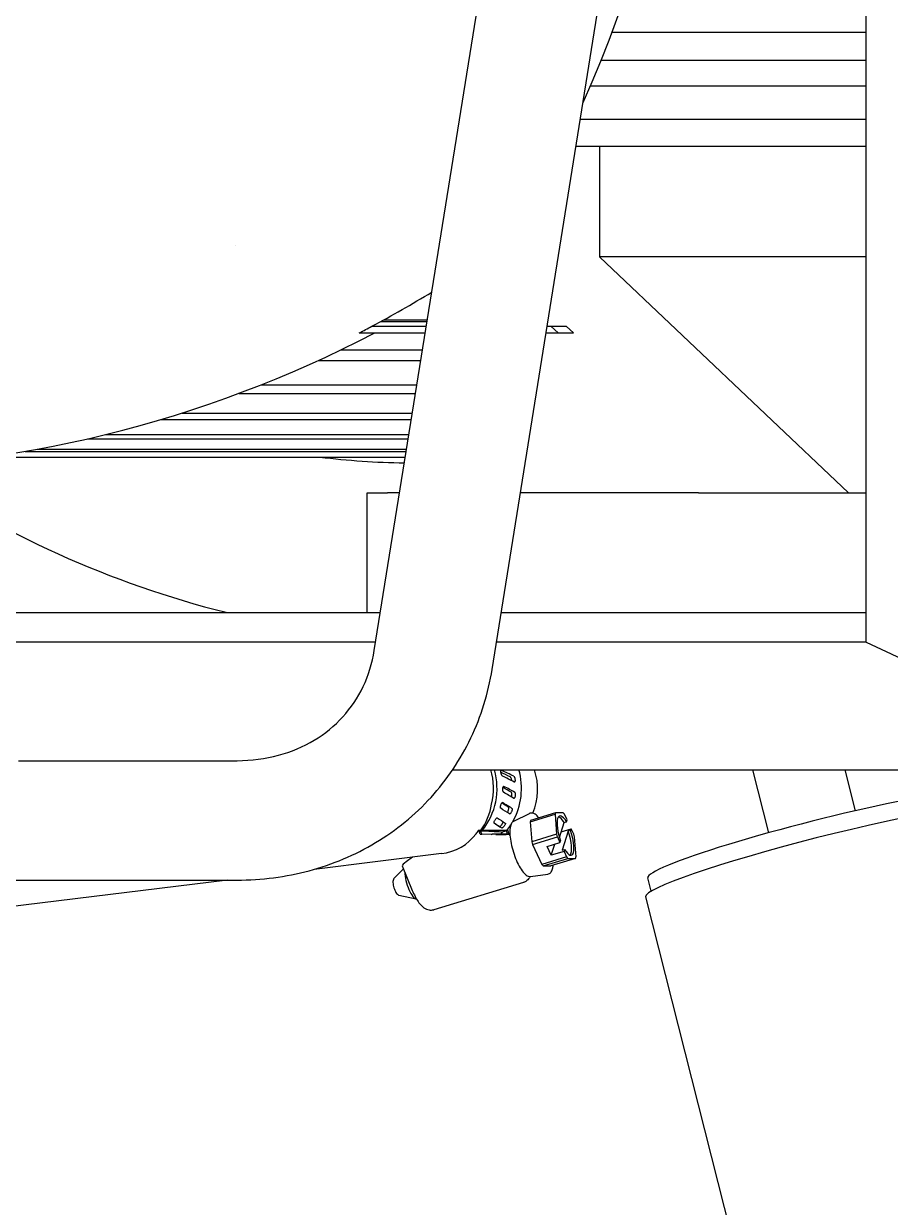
# Model space of a CAD drawing. Header units: millimetres. Extents: x -360063 to 84100, y -179792 to 59400.
# Drawn here: x 7810.2 to 7955.4, y 43520.5 to 43718.7 of the extents above; entities that cross this region are included whole.
import ezdxf

# ---------------------------------------------------------------- set-up
doc = ezdxf.new("R2010")
doc.units = ezdxf.units.MM
doc.header["$LTSCALE"] = 100
doc.layers.add('Visible', color=7, linetype='Continuous', lineweight=25)

msp = doc.modelspace()

# ---------------------------------------------------------------- linework, layer by layer
at = {"layer": 'Visible'}
for p, q in [((7951.41, 43615.17), (7951.41, 43920.36)), ((7868.98, 43613.78), (7908.54, 43860.25)), ((7888.72, 43610.61), (7928.29, 43857.08)), ((7908.83, 43717.32), (7951.41, 43717.32)), ((7906.99, 43712.64), (7951.41, 43712.64)), ((7951.41, 43708.26), (7905.15, 43708.26)), ((7903.51, 43702.74), (7951.41, 43702.74)), ((7902.78, 43698.21), (7951.41, 43698.21)), ((7906.71, 43698.21), (7906.71, 43679.68)), ((7951.41, 43679.68), (7906.71, 43679.68)), ((7906.71, 43679.68), (7948.41, 43640.17)), ((7877.86, 43669.1), (7870.5, 43669.1)), ((7877.69, 43668.06), (7868.58, 43668.06)), ((7870.09, 43668.88), (7877.82, 43668.88)), ((7898.62, 43668.06), (7897.94, 43668.06)), ((7901.2, 43668.06), (7898.62, 43668.06)), ((7898.62, 43668.06), (7899.79, 43666.95)), ((7902.38, 43666.95), (7901.2, 43668.06)), ((7866.47, 43666.95), (7877.51, 43666.95)), ((7897.77, 43666.95), (7899.79, 43666.95)), ((7899.79, 43666.95), (7902.38, 43666.95)), ((7863.35, 43664.1), (7877.05, 43664.1)), ((7859.55, 43662.32), (7876.77, 43662.32)), ((7850.04, 43658.27), (7876.12, 43658.27)), ((7846.32, 43656.84), (7875.89, 43656.84)), ((7836.77, 43653.54), (7875.36, 43653.54)), ((7833.25, 43652.46), (7875.18, 43652.46)), ((7820.91, 43649.22), (7874.66, 43649.22)), ((7823.96, 43649.94), (7874.78, 43649.94)), ((7812.5, 43647.48), (7874.38, 43647.48)), ((7804.51, 43646.17), (7874.17, 43646.17)), ((7810.48, 43647.11), (7874.33, 43647.11)), ((7867.81, 43640.17), (7871.2, 43640.17)), ((7867.81, 43620.17), (7867.81, 43640.17)), ((7873.21, 43640.17), (7871.2, 43640.17)), ((7923.33, 43640.17), (7893.47, 43640.17)), ((7923.33, 43640.17), (7929.68, 43640.17)), ((7929.68, 43640.17), (7948.41, 43640.17)), ((7948.41, 43640.17), (7951.41, 43640.17)), ((7795.82, 43620.17), (7870, 43620.17)), ((7890.26, 43620.17), (7951.41, 43620.17)), ((7869.2, 43615.17), (7795.82, 43615.17)), ((7951.41, 43615.17), (7889.45, 43615.17)), ((7951.41, 43615.17), (7988.69, 43597.62)), ((7809.35, 43595.33), (7845.98, 43595.33)), ((7882.12, 43593.82), (8010.85, 43593.82)), ((7935.08, 43583.26), (7932.4, 43593.82)), ((7949.62, 43586.95), (7947.88, 43593.82)), ((7892.35, 43585.22), (7894.98, 43586.49)), ((7895.11, 43585.1), (7899.27, 43586.36)), ((7899.34, 43586.59), (7895.18, 43585.33)), ((7899.27, 43586.36), (7899.53, 43583.01)), ((7900.64, 43586.59), (7899.34, 43586.59)), ((7901.27, 43585.42), (7900.83, 43586.36)), ((7895.11, 43585.1), (7895.37, 43581.74)), ((7900, 43582.48), (7900.78, 43584.99)), ((7900.3, 43583.44), (7901.96, 43583.94)), ((7900.78, 43584.99), (7901.17, 43585.11)), ((7901.17, 43585.11), (7901.27, 43585.42)), ((7901.96, 43583.94), (7901.86, 43583.63)), ((7902.39, 43583.01), (7901.96, 43583.94)), ((7886.72, 43583), (7886.6, 43583.27)), ((7886.72, 43583), (7887, 43583)), ((7889.33, 43582.97), (7886.72, 43583)), ((7887.07, 43583.64), (7886.77, 43583.55)), ((7887, 43583), (7886.77, 43583.56)), ((7889.61, 43582.97), (7887, 43583)), ((7891.17, 43583.64), (7887.07, 43583.64)), ((7888.55, 43582.98), (7888.71, 43583.03)), ((7891.7, 43583.06), (7888.82, 43583.04)), ((7890.81, 43582.96), (7890.24, 43582.96)), ((7890.32, 43583.38), (7891.17, 43583.64)), ((7891.65, 43582.95), (7890.81, 43582.96)), ((7891.65, 43582.95), (7891.07, 43582.95)), ((7891.14, 43583.56), (7891.21, 43583.06)), ((7891.47, 43583.27), (7891.49, 43583.06)), ((7891.72, 43582.79), (7891.65, 43582.95)), ((7899.53, 43583.01), (7895.37, 43581.74)), ((7895.49, 43581.29), (7899.65, 43582.55)), ((7899.65, 43582.55), (7900.09, 43581.61)), ((7900.09, 43581.61), (7900.18, 43581.93)), ((7901.47, 43583.51), (7900.48, 43580.33)), ((7901.86, 43583.63), (7901.47, 43583.51)), ((7902.78, 43579.2), (7902.52, 43582.55)), ((7895.49, 43581.29), (7897.05, 43577.94)), ((7897.94, 43580.96), (7900.09, 43581.61)), ((7898.63, 43579.48), (7897.94, 43580.96)), ((7898.63, 43579.48), (7899.21, 43581.35)), ((7900.78, 43580.13), (7898.63, 43579.48)), ((7900.48, 43580.33), (7900.87, 43580.45)), ((7900.87, 43580.45), (7900.78, 43580.13)), ((7900.78, 43580.13), (7901.21, 43579.2)), ((7880.22, 43579.77), (7858.9, 43577.13)), ((7875.36, 43579.17), (7874.31, 43578.41)), ((7901.21, 43579.2), (7897.05, 43577.94)), ((7897.25, 43577.71), (7901.41, 43578.97)), ((7902.71, 43578.97), (7898.55, 43577.71)), ((7901.41, 43578.97), (7902.71, 43578.97)), ((7872.28, 43575.58), (7873.87, 43577.22)), ((7873.65, 43577.74), (7875.35, 43573.6)), ((7895.16, 43575.93), (7898.06, 43576.33)), ((7897.25, 43577.71), (7898.55, 43577.71)), ((7844.36, 43575.33), (7807.48, 43570.78)), ((7807.86, 43575.33), (7845.98, 43575.33)), ((7893.96, 43574.93), (7878.94, 43570.38)), ((7915.38, 43573.48), (7914.81, 43575.71)), ((7873.12, 43572.81), (7875.99, 43572.18)), ((7914.43, 43572.53), (7938.99, 43475.71))]:
    msp.add_line(p, q, dxfattribs=at)
for centre, major_axis, ratio, start_param, end_param in [((7907.19, 43800.17), (0, 476.5), 0.946407, 0.109602, 2.931834), ((7901.38, 43800.17), (0, 461), 0.946407, 6.257012, 9.247012), ((7714.09, 43800.17), (0, 221.82), 0.946407, 4.271626, 4.817127), ((7757.01, 43865.99), (0, -206.82), 0.946407, 0.47023, 0.470237), ((7773.8, 43865.99), (0, 221.82), 0.946407, 3.610022, 3.664315), ((7773.8, 43865.99), (0, 221.82), 0.946407, 3.598763, 3.610022), ((7776.38, 43865.99), (0, -221.82), 0.946407, 0, 0.45717), ((7876.51, 43800.17), (0, -155), 0.946407, 6.169532, 6.266216), ((7884.58, 43800.17), (0, -185), 0.946407, 5.711136, 6.050163), ((7879.35, 43590.67), (0, -10.77), 0.946407, 0.859066, 1.867626), ((7879.35, 43590.67), (0, -10.16), 0.946407, 1.312034, 1.886031), ((7882.32, 43590.67), (23.35, -9.23), 0.237343, 1.223063, 1.31754), ((7883.45, 43590.67), (0, 10.77), 0.946407, 4.169496, 5.009219), ((7886.89, 43590.67), (1.23, -9.92), 0.945103, 1.027735, 1.775192), ((7882.32, 43590.67), (-22.03, 8.71), 0.237343, 4.364611, 4.442043), ((7880.48, 43590.67), (23.35, -9.23), 0.237343, 1.130089, 1.224566), ((7882.32, 43590.67), (-19.97, 9.53), 0.177049, 4.296305, 4.373461), ((7880.48, 43590.67), (21.16, -10.1), 0.177049, 1.061783, 1.15626), ((7882.32, 43590.67), (-21.16, 10.1), 0.177049, 4.29635, 4.390827), ((7942.92, 43582.84), (28.11, 7.13), 0.083592, 0, 3.141593), ((7879.31, 43589.73), (-0.01, -10.01), 0.945648, 0.907681, 1.404456), ((7882.32, 43590.67), (-17.71, 10.01), 0.098547, 4.225474, 4.299381), ((7882.32, 43590.67), (-18.77, 10.61), 0.098547, 4.225519, 4.319996), ((7943.66, 43579.94), (-29.22, -7.41), 0.083592, 3.141593, 6.283185), ((7882.32, 43590.67), (-16.24, 10.77), 0.004222, 2.037703, 2.13218), ((7880.48, 43590.67), (18.77, -10.61), 0.098547, 0.990952, 1.085429), ((7901.02, 43582.78), (-1.29, 4.25), 0.310458, 0.376497, 0.483078), ((7901.02, 43582.78), (-0.99, 3.28), 0.310458, 5.404432, 8.021514), ((7900.63, 43582.66), (-0.99, 3.28), 0.310458, 5.404432, 6.089185), ((7901.02, 43582.78), (-1.29, 4.25), 0.310458, 5.612485, 5.719066), ((7881.48, 43590), (12.79, -8.49), 0.004921, 5.348545, 5.440825), ((7880.48, 43590.67), (16.24, -10.77), 0.004222, 5.27227, 5.366746), ((7883.45, 43590.67), (0, 10.77), 0.946407, 4.000659, 4.109577), ((7890.96, 43583.73), (0.37, -1.22), 0.310458, 1.088176, 1.572724), ((7896.86, 43581.52), (-1.29, 4.25), 0.310458, 0.376497, 0.483078), ((7877.83, 43589.55), (7.56, -7.24), 0.883977, 5.658494, 6.395083), ((8033.21, 43608.76), (-246.96, -28.84), 0.039646, 0.929908, 0.931198), ((7886.86, 43583.73), (-0.37, 1.22), 0.310458, 1.527162, 1.865795), ((7886.86, 43583.73), (-0.133, 0.438), 0.310458, 1.565675, 1.865795), ((7810.16, 43581.18), (88.3, 1.2), 0.029985, 0.432355, 0.51984), ((7889.82, 43579.38), (-1.11, 3.65), 0.310458, 6.19161, 6.377899), ((7889.77, 43582.97), (-1.38, 0.02), 0.003754, 1.243441, 2.814237), ((7889.77, 43582.97), (-0.496, 0.005), 0.003754, 1.243441, 2.814237), ((7884.74, 43590.4), (4.7, 9.37), 0.842274, 4.304602, 4.34509), ((7890.96, 43583.73), (0.133, -0.438), 0.310458, 1.088176, 1.232514), ((7892.7, 43580.26), (-0.85, 2.8), 0.310458, 0.192901, 0.247447), ((7901.02, 43582.78), (1.29, -4.25), 0.310458, 4.565288, 4.671868), ((7901.02, 43582.78), (0.99, -3.28), 0.310458, 5.404432, 8.021514), ((7900.63, 43582.66), (0.99, -3.28), 0.310458, 0.194, 1.738329), ((7901.02, 43582.78), (-1.29, 4.25), 0.310458, 4.565288, 4.671868), ((7896.86, 43581.52), (1.29, -4.25), 0.310458, 4.565288, 4.671868), ((7874.75, 43578.41), (-1.09, -0.69), 0.191288, 5.008011, 6.249867), ((7896.86, 43581.52), (1.29, -4.25), 0.310458, 5.612485, 5.719066), ((7901.02, 43582.78), (1.29, -4.25), 0.310458, 5.612485, 5.719066), ((7901.02, 43582.78), (1.29, -4.25), 0.310458, 0.376497, 0.483078), ((7875.3, 43574.98), (0.85, -2.8), 0.310458, 3.975756, 6.166757)]:
    msp.add_ellipse(centre, major_axis=major_axis, ratio=ratio, start_param=start_param, end_param=end_param, dxfattribs=at)
for points, knots in [([(7845.98, 43595.33), (7848.4, 43595.33), (7850.74, 43595.64), (7855.09, 43596.81), (7857.1, 43597.66), (7860.72, 43599.84), (7862.33, 43601.15), (7865.07, 43604.17), (7866.22, 43605.87), (7868, 43609.6), (7868.63, 43611.63), (7868.98, 43613.78)], [4.712389, 4.712389, 4.712389, 4.712389, 4.97087, 4.97087, 5.229351, 5.229351, 5.487832, 5.487832, 5.746313, 5.746313, 6.004794, 6.004794, 6.004794, 6.004794]), ([(7845.98, 43575.33), (7850.09, 43575.33), (7854.17, 43575.86), (7862, 43577.96), (7865.76, 43579.53), (7872.65, 43583.67), (7875.79, 43586.23), (7881.18, 43592.15), (7883.44, 43595.51), (7886.89, 43602.75), (7888.08, 43606.63), (7888.72, 43610.61)], [4.712389, 4.712389, 4.712389, 4.712389, 4.97087, 4.97087, 5.229351, 5.229351, 5.487832, 5.487832, 5.746313, 5.746313, 6.004794, 6.004794, 6.004794, 6.004794]), ([(7890.46, 43592.75), (7890.45, 43592.76), (7890.44, 43592.77), (7890.4, 43592.81), (7890.37, 43592.84), (7890.33, 43592.93), (7890.3, 43592.99), (7890.26, 43593.11), (7890.24, 43593.18), (7890.21, 43593.3), (7890.2, 43593.37), (7890.19, 43593.49), (7890.18, 43593.54), (7890.19, 43593.63), (7890.2, 43593.67), (7890.22, 43593.72), (7890.24, 43593.73), (7890.26, 43593.73), (7890.27, 43593.73), (7890.28, 43593.73), (7890.29, 43593.72)], [-0.1443435, -0.1443435, -0.1443435, -0.1443435, -0.1340594, -0.1340594, -0.1149235, -0.1149235, -0.0957789, -0.0957789, -0.0766343, -0.0766343, -0.0574564, -0.0574564, -0.0382786, -0.0382786, -0.0191393, -0.0191393, 0, 0, 0, 0.0088535, 0.0088535, 0.0088535, 0.0088535]), ([(7892, 43591.96), (7892, 43592.02), (7892, 43592.07), (7891.98, 43592.19), (7891.97, 43592.25), (7891.93, 43592.38), (7891.91, 43592.43), (7891.86, 43592.52), (7891.84, 43592.56), (7891.8, 43592.6), (7891.79, 43592.61), (7891.77, 43592.62)], [-0.09225835, -0.09225835, -0.09225835, -0.09225835, -0.07656344, -0.07656344, -0.05741773, -0.05741773, -0.03827201, -0.03827201, -0.019136, -0.019136, -0.00885188, -0.00885188, -0.00885188, -0.00885188]), ([(7892.34, 43592.73), (7892.35, 43592.73), (7892.37, 43592.72), (7892.4, 43592.68), (7892.43, 43592.64), (7892.47, 43592.55), (7892.5, 43592.49), (7892.53, 43592.37), (7892.55, 43592.3), (7892.56, 43592.18), (7892.57, 43592.11), (7892.57, 43591.99), (7892.56, 43591.93), (7892.54, 43591.84), (7892.53, 43591.8), (7892.49, 43591.75), (7892.47, 43591.74), (7892.44, 43591.74), (7892.43, 43591.74), (7892.42, 43591.74)], [-0.297539, -0.297539, -0.297539, -0.297539, -0.2872549, -0.2872549, -0.2681189, -0.2681189, -0.2489743, -0.2489743, -0.2298297, -0.2298297, -0.210663, -0.210663, -0.1914964, -0.1914964, -0.1723459, -0.1723459, -0.1531954, -0.1531954, -0.1443422, -0.1443422, -0.1443422, -0.1443422]), ([(7890.64, 43590.03), (7890.63, 43590.04), (7890.61, 43590.05), (7890.59, 43590.09), (7890.57, 43590.13), (7890.54, 43590.22), (7890.53, 43590.28), (7890.52, 43590.4), (7890.52, 43590.47), (7890.52, 43590.6), (7890.52, 43590.66), (7890.54, 43590.79), (7890.55, 43590.85), (7890.58, 43590.94), (7890.6, 43590.98), (7890.64, 43591.03), (7890.66, 43591.04), (7890.68, 43591.04), (7890.69, 43591.04), (7890.7, 43591.04), (7890.71, 43591.03)], [-0.1443435, -0.1443435, -0.1443435, -0.1443435, -0.1340594, -0.1340594, -0.1149235, -0.1149235, -0.0957789, -0.0957789, -0.0766343, -0.0766343, -0.0574564, -0.0574564, -0.0382786, -0.0382786, -0.0191393, -0.0191393, 0, 0, 0, 0.0088535, 0.0088535, 0.0088535, 0.0088535]), ([(7891.96, 43589.26), (7891.97, 43589.29), (7891.98, 43589.32), (7892.01, 43589.42), (7892.02, 43589.49), (7892.04, 43589.62), (7892.04, 43589.69), (7892.03, 43589.81), (7892.02, 43589.87), (7892, 43589.96), (7891.98, 43590), (7891.96, 43590.04), (7891.95, 43590.05), (7891.93, 43590.05)], [-0.10741066, -0.10741066, -0.10741066, -0.10741066, -0.09574649, -0.09574649, -0.07656344, -0.07656344, -0.05741773, -0.05741773, -0.03827201, -0.03827201, -0.019136, -0.019136, -0.00885188, -0.00885188, -0.00885188, -0.00885188]), ([(7892.51, 43590.02), (7892.52, 43590.01), (7892.53, 43590), (7892.56, 43589.96), (7892.58, 43589.92), (7892.6, 43589.83), (7892.61, 43589.77), (7892.61, 43589.65), (7892.61, 43589.58), (7892.6, 43589.45), (7892.59, 43589.39), (7892.56, 43589.26), (7892.54, 43589.21), (7892.49, 43589.12), (7892.47, 43589.08), (7892.42, 43589.03), (7892.4, 43589.01), (7892.37, 43589.01), (7892.36, 43589.02), (7892.35, 43589.02)], [-0.297539, -0.297539, -0.297539, -0.297539, -0.2872549, -0.2872549, -0.2681189, -0.2681189, -0.2489743, -0.2489743, -0.2298297, -0.2298297, -0.210663, -0.210663, -0.1914964, -0.1914964, -0.1723459, -0.1723459, -0.1531954, -0.1531954, -0.1443422, -0.1443422, -0.1443422, -0.1443422]), ([(7890.16, 43587.36), (7890.15, 43587.36), (7890.14, 43587.37), (7890.12, 43587.41), (7890.12, 43587.45), (7890.11, 43587.53), (7890.11, 43587.59), (7890.13, 43587.71), (7890.14, 43587.77), (7890.18, 43587.9), (7890.2, 43587.96), (7890.24, 43588.09), (7890.27, 43588.14), (7890.32, 43588.23), (7890.34, 43588.27), (7890.39, 43588.32), (7890.42, 43588.33), (7890.44, 43588.33), (7890.45, 43588.33), (7890.46, 43588.33), (7890.47, 43588.32)], [-0.1443435, -0.1443435, -0.1443435, -0.1443435, -0.1340594, -0.1340594, -0.1149235, -0.1149235, -0.0957789, -0.0957789, -0.0766343, -0.0766343, -0.0574564, -0.0574564, -0.0382786, -0.0382786, -0.0191393, -0.0191393, 0, 0, 0, 0.0088535, 0.0088535, 0.0088535, 0.0088535]), ([(7889.06, 43584.89), (7889.06, 43584.9), (7889.05, 43584.91), (7889.04, 43584.94), (7889.04, 43584.97), (7889.06, 43585.05), (7889.07, 43585.1), (7889.11, 43585.21), (7889.14, 43585.26), (7889.2, 43585.38), (7889.24, 43585.44), (7889.31, 43585.55), (7889.35, 43585.6), (7889.42, 43585.68), (7889.46, 43585.71), (7889.52, 43585.76), (7889.55, 43585.77), (7889.57, 43585.77), (7889.58, 43585.77), (7889.58, 43585.77), (7889.59, 43585.76)], [-0.1443435, -0.1443435, -0.1443435, -0.1443435, -0.1340594, -0.1340594, -0.1149235, -0.1149235, -0.0957789, -0.0957789, -0.0766343, -0.0766343, -0.0574564, -0.0574564, -0.0382786, -0.0382786, -0.0191393, -0.0191393, 0, 0, 0, 0.0088535, 0.0088535, 0.0088535, 0.0088535]), ([(7891.26, 43586.65), (7891.27, 43586.68), (7891.29, 43586.7), (7891.34, 43586.77), (7891.37, 43586.83), (7891.42, 43586.95), (7891.45, 43587.01), (7891.46, 43587.07)], [0.33224291, 0.33224291, 0.33224291, 0.33224291, 0.34451046, 0.34451046, 0.36364808, 0.36364808, 0.38218787, 0.38218787, 0.38218787, 0.38218787]), ([(7891.46, 43587.07), (7891.48, 43587.13), (7891.5, 43587.19), (7891.52, 43587.3), (7891.53, 43587.35), (7891.53, 43587.44), (7891.52, 43587.48), (7891.5, 43587.51), (7891.49, 43587.52), (7891.48, 43587.53)], [0.23121559, 0.23121559, 0.23121559, 0.23121559, 0.24900042, 0.24900042, 0.26814613, 0.26814613, 0.28728214, 0.28728214, 0.29756626, 0.29756626, 0.29756626, 0.29756626]), ([(7892.03, 43587.34), (7892.04, 43587.33), (7892.05, 43587.33), (7892.07, 43587.29), (7892.07, 43587.25), (7892.08, 43587.16), (7892.07, 43587.11), (7892.05, 43586.99), (7892.03, 43586.93), (7891.99, 43586.81), (7891.96, 43586.75), (7891.9, 43586.63), (7891.87, 43586.58), (7891.8, 43586.49), (7891.77, 43586.46), (7891.71, 43586.41), (7891.68, 43586.4), (7891.65, 43586.4), (7891.65, 43586.4), (7891.64, 43586.4)], [-0.297539, -0.297539, -0.297539, -0.297539, -0.2872549, -0.2872549, -0.2681189, -0.2681189, -0.2489743, -0.2489743, -0.2298297, -0.2298297, -0.210663, -0.210663, -0.1914964, -0.1914964, -0.1723459, -0.1723459, -0.1531954, -0.1531954, -0.1443422, -0.1443422, -0.1443422, -0.1443422]), ([(7896.57, 43585.75), (7896.35, 43586.01), (7896.14, 43586.21), (7895.67, 43586.53), (7895.39, 43586.61), (7895.08, 43586.53), (7895.03, 43586.52), (7894.98, 43586.49)], [7.2996177, 7.2996177, 7.2996177, 7.2996177, 7.5877393, 7.5877393, 7.9321932, 7.9321932, 7.9968016, 7.9968016, 7.9968016, 7.9968016]), ([(7889.97, 43584.3), (7889.98, 43584.3), (7889.99, 43584.29), (7890, 43584.29), (7890.02, 43584.3), (7890.05, 43584.31), (7890.12, 43584.36), (7890.16, 43584.39), (7890.23, 43584.47), (7890.28, 43584.52), (7890.36, 43584.62), (7890.4, 43584.68), (7890.46, 43584.79), (7890.49, 43584.85), (7890.53, 43584.95), (7890.55, 43585), (7890.56, 43585.07), (7890.56, 43585.1), (7890.55, 43585.13), (7890.55, 43585.13), (7890.55, 43585.13)], [0.2957202, 0.2957202, 0.2957202, 0.2957202, 0.3062587, 0.3062587, 0.3062587, 0.325396, 0.325396, 0.3445333, 0.3445333, 0.3636702, 0.3636702, 0.3828072, 0.3828072, 0.4019437, 0.4019437, 0.4210802, 0.4210802, 0.4402174, 0.4402174, 0.4424621, 0.4424621, 0.4424621, 0.4424621]), ([(7890.93, 43584.88), (7890.94, 43584.87), (7890.94, 43584.86), (7890.96, 43584.83), (7890.95, 43584.8), (7890.94, 43584.72), (7890.92, 43584.68), (7890.87, 43584.57), (7890.84, 43584.52), (7890.77, 43584.41), (7890.72, 43584.36), (7890.64, 43584.25), (7890.59, 43584.21), (7890.51, 43584.14), (7890.47, 43584.11), (7890.4, 43584.06), (7890.37, 43584.05), (7890.34, 43584.05), (7890.33, 43584.06), (7890.33, 43584.06)], [-0.297539, -0.297539, -0.297539, -0.297539, -0.2872549, -0.2872549, -0.2681189, -0.2681189, -0.2489743, -0.2489743, -0.2298297, -0.2298297, -0.210663, -0.210663, -0.1914964, -0.1914964, -0.1723459, -0.1723459, -0.1531954, -0.1531954, -0.1443422, -0.1443422, -0.1443422, -0.1443422]), ([(7892.35, 43585.22), (7892.2, 43585.15), (7892.08, 43585.02), (7891.86, 43584.66), (7891.78, 43584.39), (7891.69, 43583.72), (7891.68, 43583.31), (7891.74, 43582.43), (7891.81, 43581.96), (7892, 43581), (7892.13, 43580.5), (7892.43, 43579.53), (7892.6, 43579.05), (7892.99, 43578.17), (7893.19, 43577.76), (7893.62, 43577.04), (7893.85, 43576.73), (7894.3, 43576.24), (7894.54, 43576.06), (7894.91, 43575.93), (7895.04, 43575.91), (7895.16, 43575.93)], [1.713616, 1.713616, 1.713616, 1.713616, 1.935971, 1.935971, 2.257387, 2.257387, 2.60211, 2.60211, 2.932665, 2.932665, 3.258607, 3.258607, 3.583549, 3.583549, 3.909847, 3.909847, 4.241433, 4.241433, 4.587788, 4.587788, 4.757191, 4.757191, 4.757191, 4.757191]), ([(7898.06, 43576.33), (7898.24, 43576.36), (7898.41, 43576.45), (7898.69, 43576.75), (7898.79, 43576.97), (7898.91, 43577.42), (7898.94, 43577.62), (7898.96, 43577.83)], [4.7571909, 4.7571909, 4.7571909, 4.7571909, 4.9853931, 4.9853931, 5.2649017, 5.2649017, 5.4543748, 5.4543748, 5.4543748, 5.4543748]), ([(7895.07, 43575.92), (7895.01, 43575.8), (7894.94, 43575.67), (7894.68, 43575.34), (7894.44, 43575.13), (7894.09, 43574.97), (7894.03, 43574.95), (7893.96, 43574.93)], [1.1523697, 1.1523697, 1.1523697, 1.1523697, 1.2593502, 1.2593502, 1.4409612, 1.4409612, 1.4769854, 1.4769854, 1.4769854, 1.4769854]), ([(7872.28, 43575.58), (7872.23, 43575.53), (7872.2, 43575.48), (7872.14, 43575.33), (7872.12, 43575.23), (7872.1, 43574.99), (7872.11, 43574.85), (7872.15, 43574.55), (7872.17, 43574.4), (7872.25, 43574.11), (7872.29, 43573.97), (7872.4, 43573.69), (7872.45, 43573.56), (7872.58, 43573.31), (7872.65, 43573.2), (7872.8, 43573), (7872.88, 43572.91), (7873.03, 43572.84), (7873.07, 43572.82), (7873.12, 43572.81)], [1.835841, 1.835841, 1.835841, 1.835841, 2.016999, 2.016999, 2.34056, 2.34056, 2.734377, 2.734377, 3.0842, 3.0842, 3.423255, 3.423255, 3.762802, 3.762802, 4.114177, 4.114177, 4.505307, 4.505307, 4.634966, 4.634966, 4.634966, 4.634966]), ([(7875.35, 43573.6), (7875.49, 43573.25), (7875.65, 43572.91), (7875.97, 43572.29), (7876.15, 43571.99), (7876.51, 43571.46), (7876.71, 43571.22), (7877.15, 43570.8), (7877.39, 43570.6), (7877.86, 43570.41), (7878, 43570.36), (7878.4, 43570.29), (7878.68, 43570.3), (7878.94, 43570.38), (7878.94, 43570.38), (7878.94, 43570.38)], [3.530402, 3.530402, 3.530402, 3.530402, 3.785562, 3.785562, 4.040721, 4.040721, 4.295881, 4.295881, 4.55104, 4.55104, 4.653849, 4.653849, 4.804753, 4.804753, 4.8062, 4.8062, 4.8062, 4.8062])]:
    msp.add_open_spline(points, degree=3, knots=knots, dxfattribs=at)
for points in [[(7886.06, 43583.1), (7886.2, 43583.29), (7886.33, 43583.48), (7886.47, 43583.67)], [(7890.41, 43583.34), (7890.44, 43583.37), (7890.47, 43583.4), (7890.5, 43583.43)]]:
    msp.add_open_spline(points, degree=3, dxfattribs=at)

doc.saveas('drawing.dxf')
